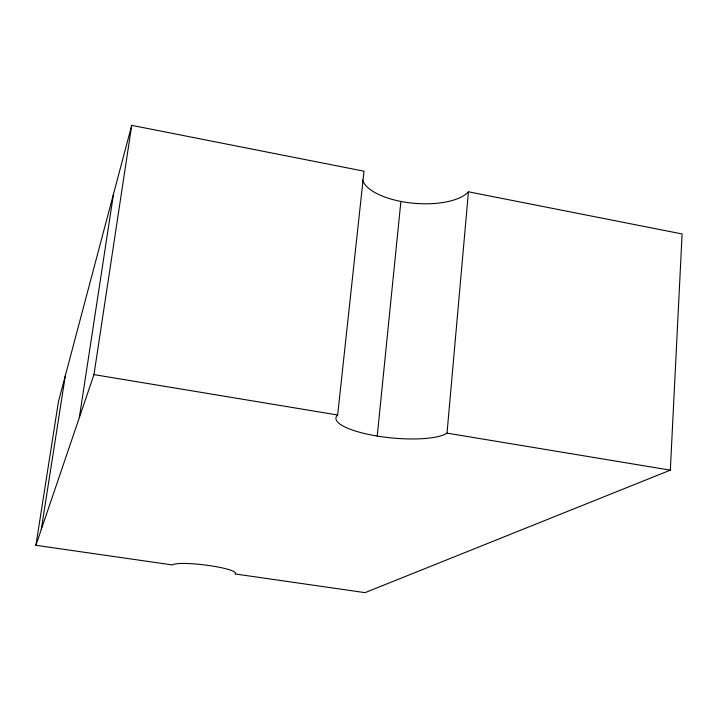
<?xml version="1.0" encoding="UTF-8"?>
<svg xmlns="http://www.w3.org/2000/svg" width="718" height="718" viewBox="0 0 718 718"><rect width="100%" height="100%" fill="white"/><g stroke="black" fill="none" stroke-linecap="round" stroke-linejoin="round"><path stroke-width="1.08" d="M670.334 470.155L447.018 433.134A57.287 14.378 5.6 0 1 376.86 435.997A57.287 14.378 5.6 0 1 337.657 415.004L364.008 171.189L131.717 125.354L58.454 401.568L35.9 545.303L172.473 564.949A31.897 4.487 7 0 1 208.839 565.506A31.897 4.487 7 0 1 234.983 573.933L365.058 592.646L670.334 470.155L682.1 233.951L468.45 191.796A54.882 22.68 4.7 0 1 411.046 202.979A54.882 22.68 4.7 0 1 362.518 179.931M447.018 433.134L468.45 191.796M377.228 436.05L400.886 201.426M35.9 545.303L93.968 374.608L131.717 125.354M79.321 417.661L113.516 194.004M41.258 529.552L65.338 375.622M93.968 374.608L337.657 415.004"/></g></svg>
